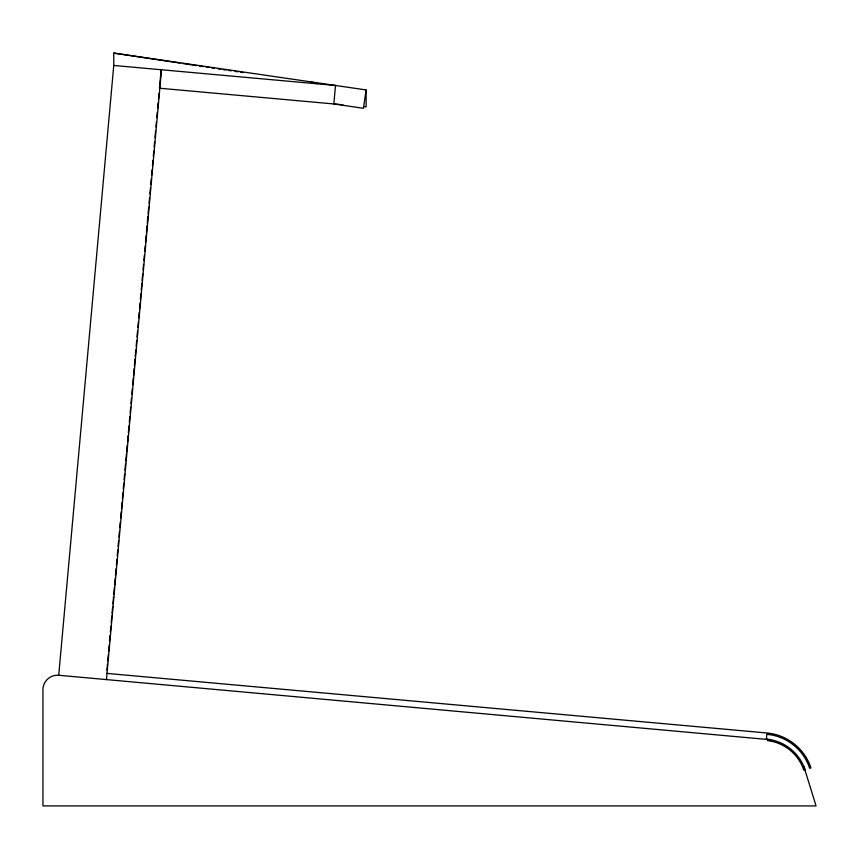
<?xml version="1.0" encoding="UTF-8"?>
<svg xmlns="http://www.w3.org/2000/svg" width="859" height="859" viewBox="0 0 859 859"><rect width="100%" height="100%" fill="white"/><g stroke="black" fill="none" stroke-linecap="round" stroke-linejoin="round"><path stroke-width="1.29" d="M767.678 739.331L767.613 740.651L770.534 741.059A43.745 43.745 0 0 1 802.736 767.259L803.745 770.094L805.001 769.718M803.949 766.754L816.05 805.914L42.95 805.914L42.95 689.68A14.474 14.474 0 0 1 58.723 675.271L113.764 65.456L113.764 53.086L366.117 89.937L366.117 106.86L363.54 106.634M106.924 670.203L107.482 664.028M107.762 660.861L108.32 654.676M108.61 651.509L109.168 645.324M109.522 641.319L110.049 635.499M110.371 631.966L110.897 626.147M111.219 622.614L111.82 615.935M112.057 613.262L112.669 606.583M112.905 603.909L113.549 596.78M113.785 594.117L114.387 587.438M114.634 584.775L115.235 578.096M115.471 575.423L116.083 568.755M116.405 565.168L116.921 559.413M117.243 555.816L117.769 550.061M118.091 546.464L118.606 540.719M118.939 537.111L119.455 531.377M119.777 527.759L120.292 522.036M120.657 518.031L121.226 511.728M121.506 508.689L122.075 502.375M122.429 498.37L122.944 492.669M123.277 489.018L123.793 483.327M124.125 479.666L124.63 473.975M124.963 470.313L125.564 463.635M125.811 460.961L126.413 454.282M126.649 451.609L127.261 444.93M127.529 441.945L128.098 435.577M128.367 432.603L128.968 425.924M129.301 422.209L129.816 416.583M130.149 412.857L130.654 407.241M130.998 403.505L131.502 397.889M131.835 394.152L132.34 388.547M132.683 384.8L133.306 377.874M133.532 375.447L134.154 368.522M134.391 365.859L134.992 359.18M135.239 356.517L135.84 349.838M136.184 346.059L136.678 340.497M137.021 336.707L137.526 331.155M137.87 327.354L138.374 321.803M138.718 318.002L139.212 312.461M139.555 308.649L140.06 303.12M140.404 299.297L140.897 293.778M141.241 289.945L141.853 283.266M142.1 280.421L142.691 273.914M143.056 269.909L143.55 264.411M143.893 260.556L144.398 255.059M144.742 251.204L145.235 245.717M145.59 241.851L146.191 235.173M146.427 232.499L147.05 225.702M147.276 223.147L147.888 216.35M148.124 213.794L148.736 207.008M149.079 203.111L149.573 197.667M149.928 193.758L150.422 188.325M150.776 184.406L151.259 178.973M151.613 175.053L152.107 169.631M152.462 165.701L152.945 160.289M153.31 156.349L153.793 150.948M154.148 146.996L154.631 141.606M154.996 137.644L155.597 130.922M155.962 126.949L156.445 121.581M156.8 117.597L157.283 112.239M157.648 108.245L158.131 102.887M158.496 98.892L158.969 93.545M161.127 69.729L159.452 88.209L342.881 104.766M106.462 679.576L161.513 69.762M366.117 89.937L363.432 108.298L333.85 103.95L335.515 85.47L113.764 65.456M106.634 673.381L766.937 732.985L766.378 739.148A45.065 45.065 0 0 1 805.452 770.952M58.723 675.271L770.781 739.771M113.764 53.086L180.046 63.104M182.409 63.459L197.065 65.671M199.567 66.046L203.615 66.658M206.16 67.045L208.855 67.453M211.443 67.85L214.095 68.248M218.025 68.838L220.688 69.246M223.265 69.633L225.96 70.041M228.494 70.427L231.243 70.835M235.044 71.415L237.685 71.812M240.305 72.21L243.118 72.628M311.377 81.949L314.781 83.065M317.035 82.775L317.035 83.806M768.01 733.135L767.946 734.456L771.704 734.982A49.94 49.94 0 0 1 808.448 764.897L809.672 768.3L810.928 767.925L809.661 764.392A51.25 51.25 0 0 0 771.951 733.683L768.01 733.135"/></g></svg>
